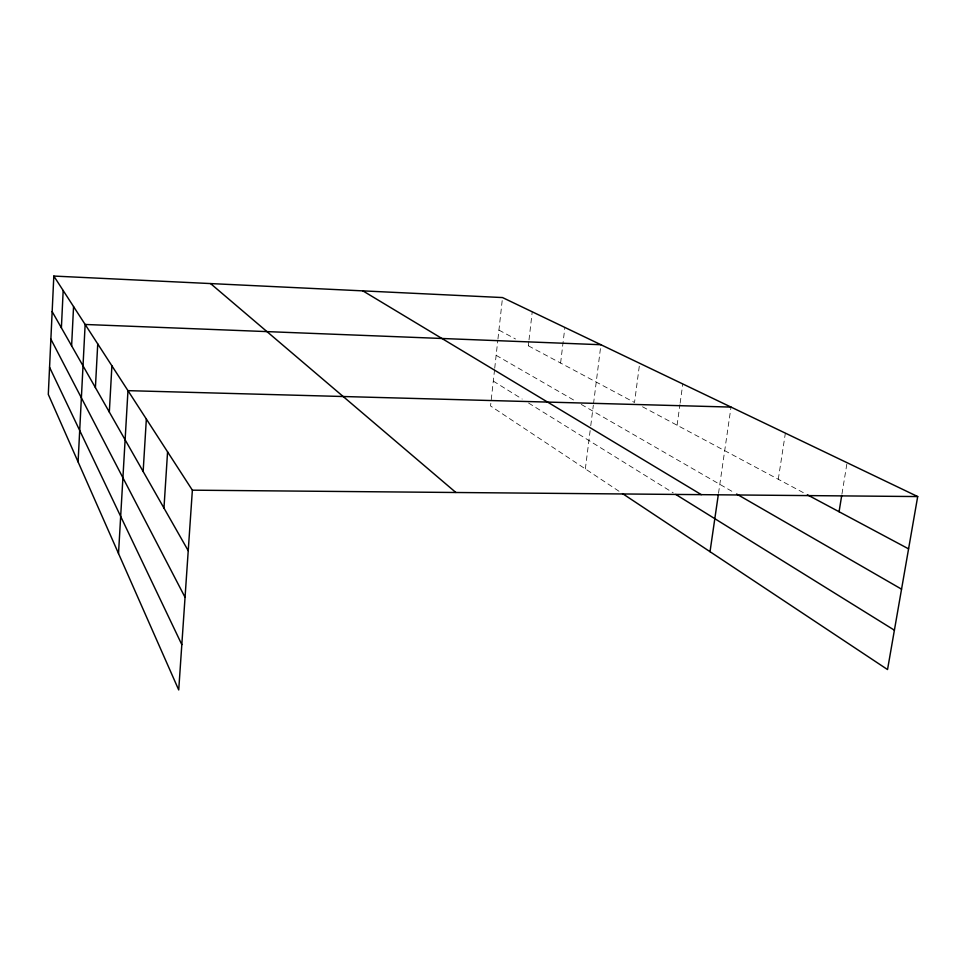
<?xml version="1.0" encoding="UTF-8"?>
<svg xmlns="http://www.w3.org/2000/svg" width="966" height="966" viewBox="0 0 966 966"><rect width="100%" height="100%" fill="white"/><g stroke="black" fill="none" stroke-linecap="round" stroke-linejoin="round"><path stroke-width="0.72" stroke-dasharray="4.83 3.62" d="M494.568 369.652L490.547 405.974L622.575 493.626M494.725 368.227L497.78 340.491M497.949 339.006L502.525 297.564M528.317 345.804L528.837 341.36M529.006 339.887L532.23 311.801M560.606 363.035L564.869 327.45M585.348 468.921L590.576 427.214M590.757 425.728L593.341 405.189M593.522 403.74L600.912 344.729M639.287 366.211L634.529 402.508L525.77 344.439M677.094 425.245L679.931 404.609M680.136 403.124L682.781 383.961M718.511 493.3L731.02 407.084M778.282 479.281L785.37 433.142M841.978 493.904L846.82 464.199M498.927 330.106L515.542 338.981M642.511 406.771L806.03 494.097M496.15 355.331L574.963 400.781M581.266 404.416L734.027 492.539M493.3 381.123L522.195 399.067M528.547 403.015L673.242 492.865"/><path stroke-width="1.45" d="M53.818 276.059L48.3 394.406L178.722 689.941L192.367 490.173L53.818 276.059L502.525 297.564L917.7 496.56L887.537 669.547L622.575 493.626M61.389 327.836L63.176 290.524M71.617 345.816L73.561 306.572M78.089 461.893L85.141 324.467L600.912 344.729M95.405 387.608L97.735 343.92M109.327 412.084L111.899 365.824M118.516 553.518L127.971 390.65L731.02 407.084M143.149 471.517L146.349 419.063M163.966 508.08L167.577 451.859M710.022 551.695L718.293 494.785M839.068 511.739L841.736 495.389M192.367 490.173L917.7 496.56M807.359 494.797L908.583 548.857M736.611 494.024L901.556 589.163M362.866 290.875L701.316 494.652M675.765 494.435L894.395 630.194M210.552 283.569L455.88 492.491M52.152 311.607L188.237 550.729M50.872 339.151L185.049 597.314M49.568 367.297L181.825 644.636"/></g></svg>
